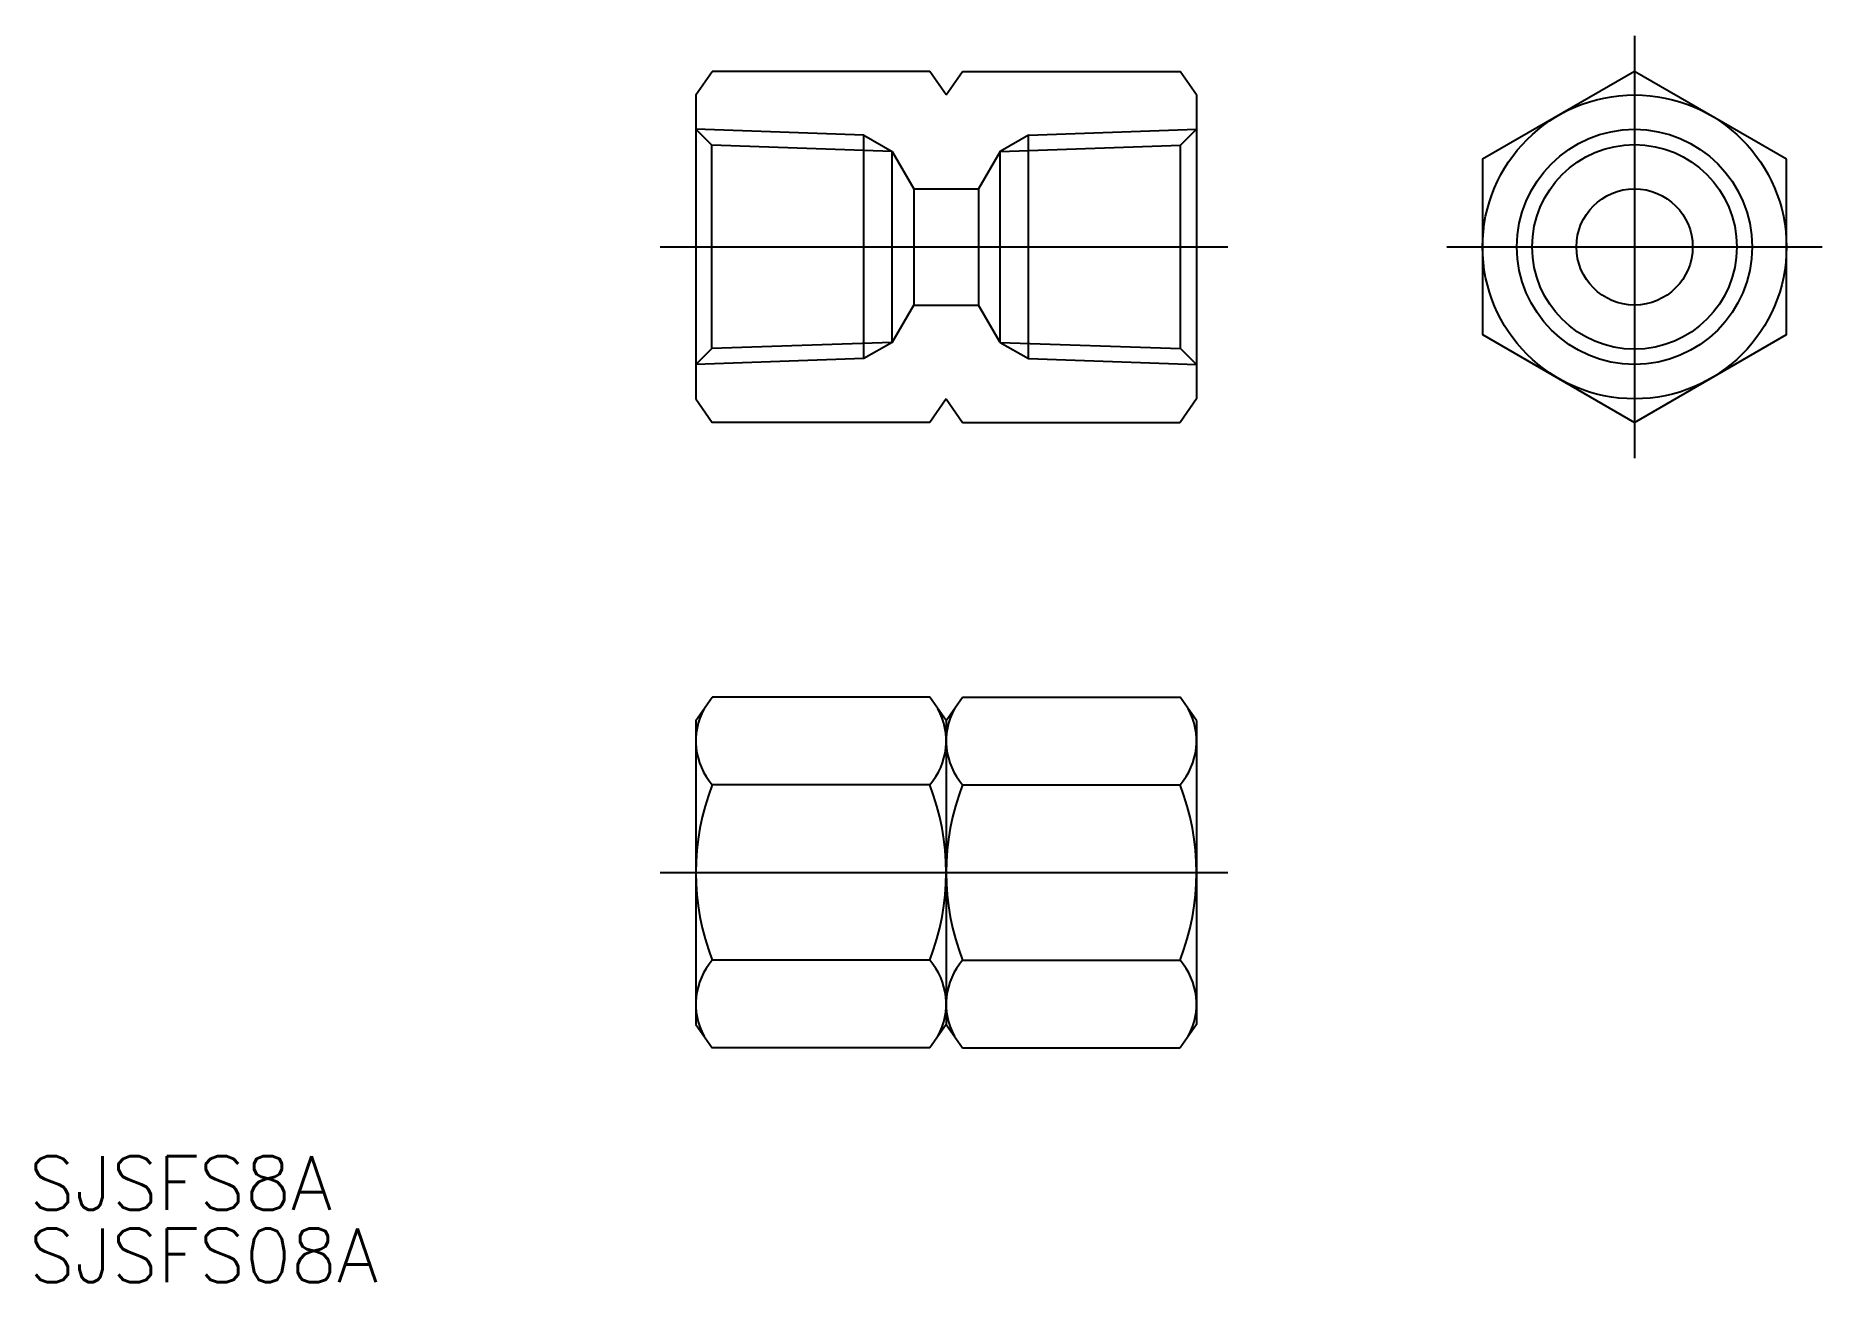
# Model space of a CAD drawing. Extents: x -89.4 to 10.5, y -57.9 to 11.8.
import ezdxf

# ---------------------------------------------------------------- set-up
doc = ezdxf.new("R2010")
doc.units = 0
doc.linetypes.add('CENTER', pattern=[50.8, 31.75, -6.35, 6.35, -6.35])
doc.layers.get('0').update_dxf_attribs({"linetype": 'CONTINUOUS'})
doc.layers.add('CENTER', color=1, linetype='CENTER')
doc.styles.get("Standard").update_dxf_attribs({"font": 'txt.shx', "height": 3, "bigfont": 'bigfont.shx'})

msp = doc.modelspace()

# ---------------------------------------------------------------- linework, layer by layer
at = {"color": 7, "linetype": 'CONTINUOUS'}
for p, q in [((-52.5, 8.5), (-51.579, 9.815)), ((-39.421, 9.815), (-51.579, 9.815)), ((-38.5, 8.5), (-39.421, 9.815)), ((-38.5, 8.5), (-37.579, 9.815)), ((-37.579, 9.815), (-25.421, 9.815)), ((-24.5, 8.5), (-25.421, 9.815)), ((-52.5, 8.5), (-52.5, -8.5)), ((-24.5, 8.5), (-24.5, -8.5)), ((-52.5, 6.579), (-51.613, 5.692)), ((-43.1, -6.25), (-43.1, 6.25)), ((-33.9, -6.25), (-33.9, 6.25)), ((-24.5, 6.579), (-25.387, 5.692)), ((-41.522, 5.339), (-51.613, 5.692)), ((-51.613, -5.692), (-51.613, 5.692)), ((-41.522, -5.339), (-41.522, 5.339)), ((-41.522, 5.339), (-40.316, 3.25)), ((-35.478, 5.339), (-36.684, 3.25)), ((-35.478, 5.339), (-25.387, 5.692)), ((-35.478, -5.339), (-35.478, 5.339)), ((-25.387, -5.692), (-25.387, 5.692)), ((-40.316, 3.25), (-36.684, 3.25)), ((-40.316, 3.25), (-40.316, -3.25)), ((-36.684, 3.25), (-36.684, -3.25)), ((-41.522, -5.339), (-40.316, -3.25)), ((-40.316, -3.25), (-36.684, -3.25)), ((-35.478, -5.339), (-36.684, -3.25)), ((-52.5, -6.578), (-51.613, -5.692)), ((-41.522, -5.339), (-51.613, -5.692)), ((-35.478, -5.339), (-25.387, -5.692)), ((-24.5, -6.578), (-25.387, -5.692)), ((-52.5, -8.5), (-51.579, -9.815)), ((-38.5, -8.5), (-39.421, -9.815)), ((-38.5, -8.5), (-37.579, -9.815)), ((-24.5, -8.5), (-25.421, -9.815)), ((-39.421, -9.815), (-51.579, -9.815)), ((-37.579, -9.815), (-25.421, -9.815)), ((-52.5, -26.5), (-51.579, -25.185)), ((-39.421, -25.185), (-51.579, -25.185)), ((-38.5, -26.5), (-39.421, -25.185)), ((-38.5, -26.5), (-37.579, -25.185)), ((-37.579, -25.185), (-25.421, -25.185)), ((-24.5, -26.5), (-25.421, -25.185)), ((-52.5, -26.5), (-52.5, -43.5)), ((-38.5, -26.5), (-38.5, -43.5)), ((-24.5, -26.5), (-24.5, -43.5)), ((-39.421, -30.093), (-51.579, -30.093)), ((-37.579, -30.093), (-25.421, -30.093)), ((-39.421, -39.907), (-51.579, -39.907)), ((-37.579, -39.907), (-25.421, -39.907)), ((-52.5, -43.5), (-51.579, -44.815)), ((-38.5, -43.5), (-39.421, -44.815)), ((-38.5, -43.5), (-37.579, -44.815)), ((-24.5, -43.5), (-25.421, -44.815)), ((-39.421, -44.815), (-51.579, -44.815)), ((-37.579, -44.815), (-25.421, -44.815))]:
    msp.add_line(p, q, dxfattribs=at)
at = {"color": 3, "linetype": 'CONTINUOUS'}
for p, q in [((-43.1, 6.25), (-52.5, 6.579)), ((-43.1, 6.25), (-41.522, 5.339)), ((-33.9, 6.25), (-35.478, 5.339)), ((-33.9, 6.25), (-24.5, 6.579)), ((-41.522, -5.339), (-43.1, -6.25)), ((-35.478, -5.339), (-33.9, -6.25)), ((-43.1, -6.25), (-52.5, -6.578)), ((-33.9, -6.25), (-24.5, -6.578))]:
    msp.add_line(p, q, dxfattribs=at)
at = {"color": 7, "linetype": 'CONTINUOUS'}
msp.add_lwpolyline([(8.5, 4.907), (0, 9.815), (-8.5, 4.907), (-8.5, -4.907), (0, -9.815), (8.5, -4.907)], close=True, dxfattribs=at)
for radius in [8.5, 5.723, 3.25]:
    msp.add_circle((0, 0), radius, dxfattribs=at)
at = {"color": 3, "linetype": 'CONTINUOUS'}
msp.add_circle((0, 0), 6.578, dxfattribs=at)
at = {"color": 7, "linetype": 'CONTINUOUS'}
for centre, radius, start, end in [((-48.77, -27.639), 3.73, 151.13621, 221.13621), ((-42.23, -27.639), 3.73, 318.86379, 28.86379), ((-34.77, -27.639), 3.73, 151.13621, 221.13621), ((-28.23, -27.639), 3.73, 318.86379, 28.86379), ((-38.961, -35), 13.539, 158.7474, 201.2526), ((-52.039, -35), 13.539, 338.7474, 21.2526), ((-24.961, -35), 13.539, 158.7474, 201.2526), ((-38.039, -35), 13.539, 338.7474, 21.2526), ((-48.77, -42.361), 3.73, 138.86379, 208.86379), ((-42.23, -42.361), 3.73, 331.13621, 41.13621), ((-34.77, -42.361), 3.73, 138.86379, 208.86379), ((-28.23, -42.361), 3.73, 331.13621, 41.13621)]:
    msp.add_arc(centre, radius, start, end, dxfattribs=at)
at = {"layer": 'CENTER', "color": 1, "linetype": 'CENTER'}
for p, q in [((0, 11.815), (0, -11.815)), ((-54.5, 0), (-22.5, 0)), ((-10.5, 0), (10.5, 0)), ((-54.5, -35), (-22.5, -35))]:
    msp.add_line(p, q, dxfattribs=at)

# ---------------------------------------------------------------- texts
at = {"color": 7, "linetype": 'CONTINUOUS'}
for s, p in [('SJSFS8A', (-89.806, -53.876)), ('SJSFS08A', (-89.806, -57.924))]:
    msp.add_text(s, height=3, dxfattribs=at).set_placement(p)

doc.saveas('drawing.dxf')
